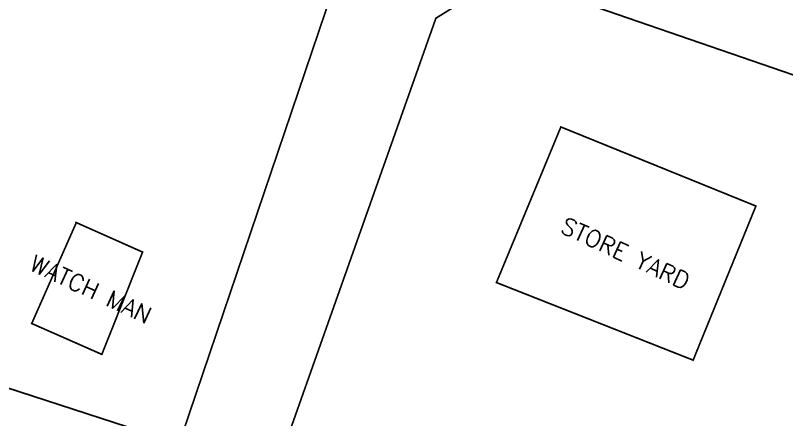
# Model space of a CAD drawing. Header units: inches. Extents: x 350994 to 353538, y 1581369 to 1583842.
# Drawn here: x 351759.69 to 351805.58, y 1583096.23 to 1583120.24 of the extents above; entities that cross this region are included whole.
import ezdxf
from ezdxf.enums import TextEntityAlignment as Align

# ---------------------------------------------------------------- set-up
doc = ezdxf.new("R2010")
doc.units = ezdxf.units.IN
doc.header["$MEASUREMENT"] = 0
for name, pattern in [('1', [0]), ('ACAD_ISO02W100', [15, 12, -3]), ('ACAD_ISO03W100', [30, 12, -18])]:
    doc.linetypes.add(name, pattern=pattern)
for name, color, linetype in [('BOUNDARY', 5, 'Continuous'), ('BULDING', 5, '1'), ('CW', 94, '1'), ("ROAD'S", 1, '1')]:
    doc.layers.add(name, color=color, linetype=linetype)
doc.styles.add('ROMANS', font='ROMANS.shx')

msp = doc.modelspace()

# ---------------------------------------------------------------- linework, layer by layer
at = {"layer": 'BOUNDARY', "lineweight": 5, "const_width": 0.1}
for points in [[(351792.149, 1583113.616), (351803.753, 1583108.917), (351800.019, 1583099.759), (351788.315, 1583104.371), (351792.149, 1583113.616)], [(351763.294, 1583107.88), (351760.664, 1583101.937), (351764.836, 1583100.101), (351767.26, 1583106.182), (351763.254, 1583107.961)]]:
    msp.add_lwpolyline(points, dxfattribs=at)
at = {"layer": 'CW', "color": 156, "linetype": 'ACAD_ISO03W100', "lineweight": 5, "ltscale": 0.1, "const_width": 0.1, "elevation": 92.972}
msp.add_lwpolyline([(351812.907, 1583459.527), (351867.413, 1583432.724), (351890.802, 1583483.779), (352001.478, 1583425.265), (352052.368, 1583395.589), (351946.604, 1583130.225), (351913.221, 1583044.697), (351772.269, 1583093.875), (351699.426, 1583117.529), (351652.223, 1583132.858), (351705.788, 1583242.393)], dxfattribs=at)
at = {"layer": "ROAD'S", "linetype": 'ACAD_ISO02W100', "lineweight": 5, "ltscale": 0.2, "const_width": 0.1}
for points, elevation in [([(351775.098, 1583092.94), (351784.713, 1583120.078), (351788.799, 1583122.612), (351828.821, 1583108.858), (351837.118, 1583107.831), (351841.78, 1583108.937), (351849.919, 1583128.358), (351844.388, 1583130.489), (351838.778, 1583116.91), (351836.802, 1583114.7), (351830.56, 1583114.858), (351792.552, 1583128.753), (351793.175, 1583132.418), (351796.573, 1583145.129), (351805.844, 1583169.339)], 93.123), ([(351769.439, 1583094.811), (351778.86, 1583122.578), (351778.149, 1583125.318), (351774.289, 1583127.145), (351729.566, 1583145.14)], 92.821)]:
    msp.add_lwpolyline(points, dxfattribs=dict(at, elevation=elevation))

# ---------------------------------------------------------------- texts
at = {"layer": 'BULDING', "color": 0, "linetype": 'Continuous', "lineweight": 9, "style": 'ROMANS'}
for s, p in [('STORE YARD', (351795.99, 1583106.1)), ('WATCH MAN', (351764.18, 1583103.976))]:
    msp.add_text(s, height=1, rotation=335.0982, dxfattribs=at).set_placement(p, align=Align.MIDDLE_CENTER)

doc.saveas('drawing.dxf')
